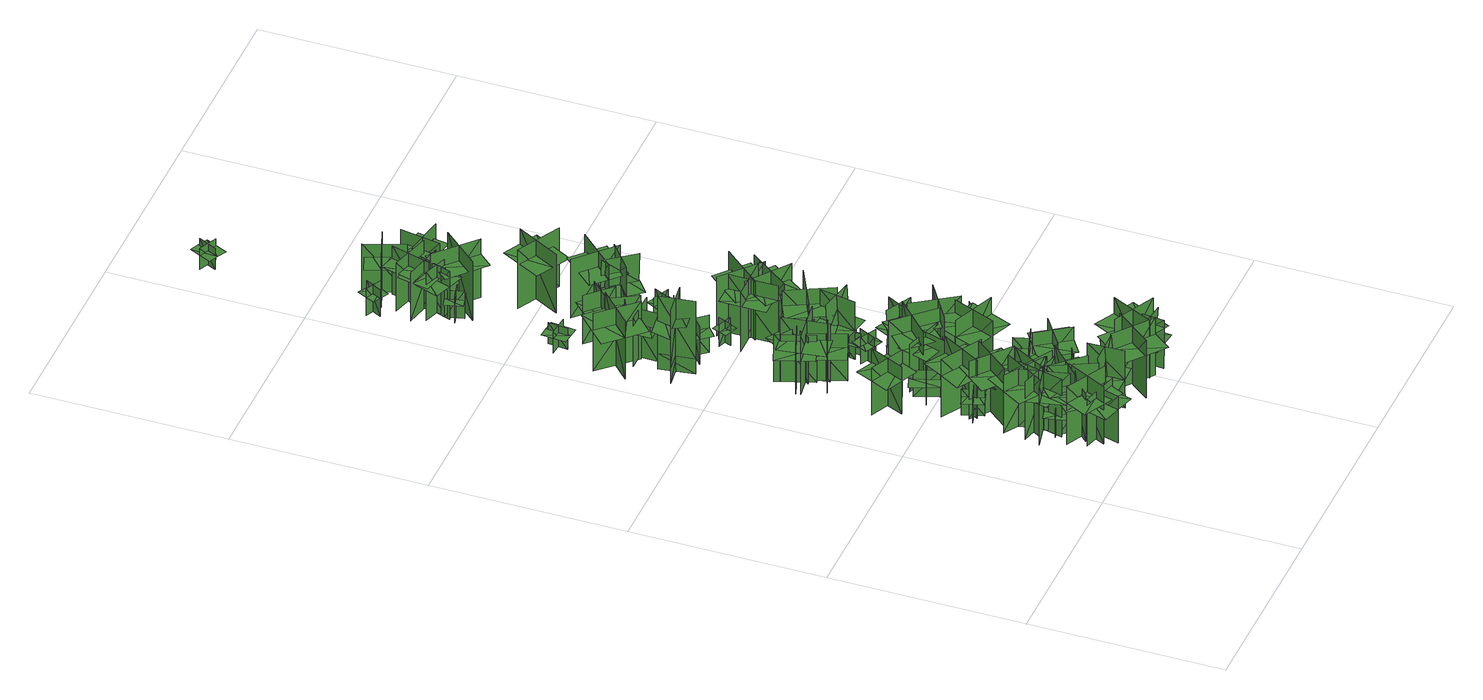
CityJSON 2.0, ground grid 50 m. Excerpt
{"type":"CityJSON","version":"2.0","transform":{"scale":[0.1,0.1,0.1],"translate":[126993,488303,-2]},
"CityObjects":{
"tree1":{"type":"SolitaryVegetationObject","geometry":[{"type":"MultiSurface","lod":"1","boundaries":[[[0,1,2]],[[0,2,3]],[[4,5,6]],[[4,6,7]],[[8,9,10]],[[8,10,11]],[[8,11,12]],[[8,12,13]]]}]},
"tree2":{"type":"SolitaryVegetationObject","geometry":[{"type":"MultiSurface","lod":"1","boundaries":[[[14,15,16]],[[14,16,17]],[[18,19,20]],[[18,20,21]],[[22,23,24]],[[22,24,25]],[[22,25,26]],[[22,26,27]]]}]},
"tree3":{"type":"SolitaryVegetationObject","geometry":[{"type":"MultiSurface","lod":"1","boundaries":[[[28,29,30]],[[28,30,31]],[[32,33,34]],[[32,34,35]],[[36,37,38]],[[36,38,39]],[[36,39,40]],[[36,40,41]]]}]},
"tree4":{"type":"SolitaryVegetationObject","geometry":[{"type":"MultiSurface","lod":"1","boundaries":[[[42,43,44]],[[42,44,45]],[[46,47,48]],[[46,48,49]],[[50,51,52]],[[50,52,53]],[[50,53,54]],[[50,54,55]]]}]},
"tree5":{"type":"SolitaryVegetationObject","geometry":[{"type":"MultiSurface","lod":"1","boundaries":[[[56,57,58]],[[56,58,59]],[[60,61,62]],[[60,62,63]],[[64,65,66]],[[64,66,67]],[[64,67,68]],[[64,68,69]]]}]},
"tree6":{"type":"SolitaryVegetationObject","geometry":[{"type":"MultiSurface","lod":"1","boundaries":[[[70,71,72]],[[70,72,73]],[[74,75,76]],[[74,76,77]],[[78,79,80]],[[78,80,81]],[[78,81,82]],[[78,82,83]]]}]},
"tree7":{"type":"SolitaryVegetationObject","geometry":[{"type":"MultiSurface","lod":"1","boundaries":[[[84,85,86]],[[84,86,87]],[[88,89,90]],[[88,90,91]],[[92,93,94]],[[92,94,95]],[[92,95,96]],[[92,96,97]]]}]},
"tree8":{"type":"SolitaryVegetationObject","geometry":[{"type":"MultiSurface","lod":"1","boundaries":[[[98,99,100]],[[98,100,101]],[[102,103,104]],[[102,104,105]],[[106,107,108]],[[106,108,109]],[[106,109,110]],[[106,110,111]]]}]},
"tree9":{"type":"SolitaryVegetationObject","geometry":[{"type":"MultiSurface","lod":"1","boundaries":[[[112,113,114]],[[112,114,115]],[[116,117,118]],[[116,118,119]],[[120,121,122]],[[120,122,123]],[[120,123,124]],[[120,124,125]]]}]},
"tree10":{"type":"SolitaryVegetationObject","geometry":[{"type":"MultiSurface","lod":"1","boundaries":[[[126,127,128]],[[126,128,129]],[[130,131,132]],[[130,132,133]],[[134,135,136]],[[134,136,137]],[[134,137,138]],[[134,138,139]]]}]},
"tree11":{"type":"SolitaryVegetationObject","geometry":[{"type":"MultiSurface","lod":"1","boundaries":[[[140,141,142]],[[140,142,143]],[[144,145,146]],[[144,146,147]],[[148,149,150]],[[148,150,151]],[[148,151,152]],[[148,152,153]]]}]},
"tree12":{"type":"SolitaryVegetationObject","geometry":[{"type":"MultiSurface","lod":"1","boundaries":[[[154,155,156]],[[154,156,157]],[[158,159,160]],[[158,160,161]],[[162,163,164]],[[162,164,165]],[[162,165,166]],[[162,166,167]]]}]},
"tree13":{"type":"SolitaryVegetationObject","geometry":[{"type":"MultiSurface","lod":"1","boundaries":[[[168,169,170]],[[168,170,171]],[[172,173,174]],[[172,174,175]],[[176,177,178]],[[176,178,179]],[[176,179,180]],[[176,180,181]]]}]},
"tree14":{"type":"SolitaryVegetationObject","geometry":[{"type":"MultiSurface","lod":"1","boundaries":[[[182,183,184]],[[182,184,185]],[[186,187,188]],[[186,188,189]],[[190,191,192]],[[190,192,193]],[[190,193,194]],[[190,194,195]]]}]},
"tree15":{"type":"SolitaryVegetationObject","geometry":[{"type":"MultiSurface","lod":"1","boundaries":[[[196,197,198]],[[196,198,199]],[[200,201,202]],[[200,202,203]],[[204,205,206]],[[204,206,207]],[[204,207,208]],[[204,208,209]]]}]},
"tree16":{"type":"SolitaryVegetationObject","geometry":[{"type":"MultiSurface","lod":"1","boundaries":[[[210,211,212]],[[210,212,213]],[[214,215,216]],[[214,216,217]],[[218,219,215]],[[218,215,214]],[[220,221,211]],[[220,211,210]],[[210,211,222]],[[210,222,223]],[[210,224,225]],[[210,225,211]]]}]},
"tree17":{"type":"SolitaryVegetationObject","geometry":[{"type":"MultiSurface","lod":"1","boundaries":[[[226,227,228]],[[226,228,229]],[[230,231,232]],[[230,232,233]],[[234,235,236]],[[234,236,237]],[[234,237,238]],[[234,238,239]]]}]},
"tree18":{"type":"SolitaryVegetationObject","geometry":[{"type":"MultiSurface","lod":"1","boundaries":[[[240,241,242]],[[240,242,243]],[[244,245,246]],[[244,246,247]],[[248,249,250]],[[248,250,251]],[[248,251,252]],[[248,252,253]]]}]},
"tree19":{"type":"SolitaryVegetationObject","geometry":[{"type":"MultiSurface","lod":"1","boundaries":[[[254,255,256]],[[254,256,257]],[[258,259,260]],[[258,260,261]],[[262,263,264]],[[262,264,265]],[[262,265,266]],[[262,266,267]]]}]},
"tree20":{"type":"SolitaryVegetationObject","geometry":[{"type":"MultiSurface","lod":"1","boundaries":[[[268,269,270]],[[268,270,271]],[[272,273,274]],[[272,274,275]],[[276,277,278]],[[276,278,279]],[[276,280,281]],[[276,281,277]]]}]},
"tree21":{"type":"SolitaryVegetationObject","geometry":[{"type":"MultiSurface","lod":"1","boundaries":[[[282,283,284]],[[282,284,285]],[[286,287,288]],[[286,288,289]],[[290,291,292]],[[290,292,293]],[[290,293,294]],[[290,294,295]]]}]},
"tree22":{"type":"SolitaryVegetationObject","geometry":[{"type":"MultiSurface","lod":"1","boundaries":[[[296,297,298]],[[296,298,299]],[[300,301,302]],[[300,302,303]],[[304,305,306]],[[304,306,307]],[[304,307,308]],[[304,308,309]]]}]},
"tree23":{"type":"SolitaryVegetationObject","geometry":[{"type":"MultiSurface","lod":"1","boundaries":[[[310,311,312]],[[310,312,313]],[[314,315,316]],[[314,316,317]],[[318,319,315]],[[318,315,314]],[[320,321,311]],[[320,311,310]],[[322,323,324]],[[322,324,325]],[[326,327,328]],[[326,328,329]]]}]},
"tree24":{"type":"SolitaryVegetationObject","geometry":[{"type":"MultiSurface","lod":"1","boundaries":[[[330,331,332]],[[330,332,333]],[[334,335,336]],[[334,336,337]],[[338,339,340]],[[338,340,341]],[[338,341,342]],[[338,342,343]]]}]},
"tree25":{"type":"SolitaryVegetationObject","geometry":[{"type":"MultiSurface","lod":"1","boundaries":[[[344,345,346]],[[344,346,347]],[[348,349,350]],[[348,350,351]],[[352,353,354]],[[352,354,355]],[[352,356,357]],[[352,357,353]]]}]},
"tree26":{"type":"SolitaryVegetationObject","geometry":[{"type":"MultiSurface","lod":"1","boundaries":[[[358,359,360]],[[358,360,361]],[[362,363,364]],[[362,364,365]],[[366,367,368]],[[366,368,369]],[[366,369,370]],[[366,370,371]]]}]},
"tree27":{"type":"SolitaryVegetationObject","geometry":[{"type":"MultiSurface","lod":"1","boundaries":[[[372,373,374]],[[372,374,375]],[[376,377,378]],[[376,378,379]],[[380,381,382]],[[380,382,383]],[[380,383,384]],[[380,384,385]]]}]},
"tree28":{"type":"SolitaryVegetationObject","geometry":[{"type":"MultiSurface","lod":"1","boundaries":[[[386,387,388]],[[386,388,389]],[[390,391,392]],[[390,392,393]],[[394,395,396]],[[394,396,397]],[[394,397,398]],[[394,398,399]]]}]},
"tree29":{"type":"SolitaryVegetationObject","geometry":[{"type":"MultiSurface","lod":"1","boundaries":[[[400,401,402]],[[400,402,403]],[[404,405,406]],[[404,406,407]],[[408,409,410]],[[408,410,411]],[[408,412,413]],[[408,413,409]]]}]},
"tree30":{"type":"SolitaryVegetationObject","geometry":[{"type":"MultiSurface","lod":"1","boundaries":[[[414,415,416]],[[414,416,417]],[[418,419,420]],[[418,420,421]],[[422,423,424]],[[422,424,425]],[[422,425,426]],[[422,426,427]]]}]},
"tree31":{"type":"SolitaryVegetationObject","geometry":[{"type":"MultiSurface","lod":"1","boundaries":[[[428,429,430]],[[428,430,431]],[[432,433,434]],[[432,434,435]],[[436,437,438]],[[436,438,439]],[[436,439,440]],[[436,440,441]]]}]},
"tree32":{"type":"SolitaryVegetationObject","geometry":[{"type":"MultiSurface","lod":"1","boundaries":[[[442,443,444]],[[442,444,445]],[[446,447,448]],[[446,448,449]],[[450,451,452]],[[450,452,453]],[[450,453,454]],[[450,454,455]]]}]},
"tree33":{"type":"SolitaryVegetationObject","geometry":[{"type":"MultiSurface","lod":"1","boundaries":[[[456,457,458]],[[456,458,459]],[[460,461,462]],[[460,462,463]],[[464,465,466]],[[464,466,467]],[[464,468,469]],[[464,469,465]]]}]},
"tree34":{"type":"SolitaryVegetationObject","geometry":[{"type":"MultiSurface","lod":"1","boundaries":[[[470,471,472]],[[470,472,473]],[[474,475,476]],[[474,476,477]],[[478,479,480]],[[478,480,481]],[[478,482,483]],[[478,483,479]]]}]},
"tree35":{"type":"SolitaryVegetationObject","geometry":[{"type":"MultiSurface","lod":"1","boundaries":[[[484,485,486]],[[484,486,487]],[[488,489,490]],[[488,490,491]],[[492,493,494]],[[492,494,495]],[[492,495,496]],[[492,496,497]]]}]},
"tree36":{"type":"SolitaryVegetationObject","geometry":[{"type":"MultiSurface","lod":"1","boundaries":[[[498,499,500]],[[498,500,501]],[[502,503,504]],[[502,504,505]],[[506,507,508]],[[506,508,509]],[[506,510,511]],[[506,511,507]]]}]},
"tree37":{"type":"SolitaryVegetationObject","geometry":[{"type":"MultiSurface","lod":"1","boundaries":[[[512,513,514]],[[512,514,515]],[[516,517,518]],[[516,518,519]],[[520,521,522]],[[520,522,523]],[[520,523,524]],[[520,524,525]]]}]},
"tree38":{"type":"SolitaryVegetationObject","geometry":[{"type":"MultiSurface","lod":"1","boundaries":[[[526,527,528]],[[526,528,529]],[[530,531,532]],[[530,532,533]],[[534,535,536]],[[534,536,537]],[[534,537,538]],[[534,538,539]]]}]},
"tree39":{"type":"SolitaryVegetationObject","geometry":[{"type":"MultiSurface","lod":"1","boundaries":[[[540,541,542]],[[540,542,543]],[[544,545,546]],[[544,546,547]],[[548,549,550]],[[548,550,551]],[[548,552,553]],[[548,553,549]]]}]},
"tree40":{"type":"SolitaryVegetationObject","geometry":[{"type":"MultiSurface","lod":"1","boundaries":[[[554,555,556]],[[554,556,557]],[[558,559,560]],[[558,560,561]],[[562,563,559]],[[562,559,558]],[[564,565,555]],[[564,555,554]],[[554,555,566]],[[554,566,567]],[[554,568,569]],[[554,569,555]]]}]},
"tree41":{"type":"SolitaryVegetationObject","geometry":[{"type":"MultiSurface","lod":"1","boundaries":[[[570,571,572]],[[570,572,573]],[[574,575,576]],[[574,576,577]],[[578,579,580]],[[578,580,581]],[[578,582,583]],[[578,583,579]]]}]},
"tree42":{"type":"SolitaryVegetationObject","geometry":[{"type":"MultiSurface","lod":"1","boundaries":[[[584,585,586]],[[584,586,587]],[[588,589,590]],[[588,590,591]],[[592,593,594]],[[592,594,595]],[[592,595,596]],[[592,596,597]]]}]},
"tree43":{"type":"SolitaryVegetationObject","geometry":[{"type":"MultiSurface","lod":"1","boundaries":[[[598,599,600]],[[598,600,601]],[[602,603,604]],[[602,604,605]],[[606,607,608]],[[606,608,609]],[[606,609,610]],[[606,610,611]]]}]},
"tree44":{"type":"SolitaryVegetationObject","geometry":[{"type":"MultiSurface","lod":"1","boundaries":[[[612,613,614]],[[612,614,615]],[[616,617,618]],[[616,618,619]],[[620,621,617]],[[620,617,616]],[[622,623,613]],[[622,613,612]],[[612,613,624]],[[612,624,625]],[[612,626,627]],[[612,627,613]]]}]},
"tree45":{"type":"SolitaryVegetationObject","geometry":[{"type":"MultiSurface","lod":"1","boundaries":[[[628,629,630]],[[628,630,631]],[[632,633,634]],[[632,634,635]],[[636,637,638]],[[636,638,639]],[[636,640,641]],[[636,641,637]]]}]},
"tree46":{"type":"SolitaryVegetationObject","geometry":[{"type":"MultiSurface","lod":"1","boundaries":[[[642,643,644]],[[642,644,645]],[[646,647,648]],[[646,648,649]],[[650,651,647]],[[650,647,646]],[[652,653,643]],[[652,643,642]],[[642,643,654]],[[642,654,655]],[[642,656,657]],[[642,657,643]]]}]},
"tree47":{"type":"SolitaryVegetationObject","geometry":[{"type":"MultiSurface","lod":"1","boundaries":[[[658,659,660]],[[658,660,661]],[[662,663,664]],[[662,664,665]],[[666,667,663]],[[666,663,662]],[[668,669,659]],[[668,659,658]],[[658,659,670]],[[658,670,671]],[[658,672,673]],[[658,673,659]]]}]},
"tree48":{"type":"SolitaryVegetationObject","geometry":[{"type":"MultiSurface","lod":"1","boundaries":[[[674,675,676]],[[674,676,677]],[[678,679,680]],[[678,680,681]],[[682,683,684]],[[682,684,685]],[[682,686,687]],[[682,687,683]]]}]},
"tree49":{"type":"SolitaryVegetationObject","geometry":[{"type":"MultiSurface","lod":"1","boundaries":[[[688,689,690]],[[688,690,691]],[[692,693,694]],[[692,694,695]],[[696,697,698]],[[696,698,699]],[[696,700,701]],[[696,701,697]]]}]},
"tree50":{"type":"SolitaryVegetationObject","geometry":[{"type":"MultiSurface","lod":"1","boundaries":[[[702,703,704]],[[702,704,705]],[[706,707,708]],[[706,708,709]],[[710,711,712]],[[710,712,713]],[[710,714,715]],[[710,715,711]]]}]},
"tree51":{"type":"SolitaryVegetationObject","geometry":[{"type":"MultiSurface","lod":"1","boundaries":[[[716,717,718]],[[716,718,719]],[[720,721,722]],[[720,722,723]],[[724,725,726]],[[724,726,727]],[[724,727,728]],[[724,728,729]]]}]},
"tree52":{"type":"SolitaryVegetationObject","geometry":[{"type":"MultiSurface","lod":"1","boundaries":[[[730,731,732]],[[730,732,733]],[[734,735,736]],[[734,736,737]],[[738,739,740]],[[738,740,741]],[[738,742,743]],[[738,743,739]]]}]},
"tree53":{"type":"SolitaryVegetationObject","geometry":[{"type":"MultiSurface","lod":"1","boundaries":[[[744,745,746]],[[744,746,747]],[[748,749,750]],[[748,750,751]],[[752,753,754]],[[752,754,755]],[[752,756,757]],[[752,757,753]]]}]},
"tree54":{"type":"SolitaryVegetationObject","geometry":[{"type":"MultiSurface","lod":"1","boundaries":[[[758,759,760]],[[758,760,761]],[[762,763,764]],[[762,764,765]],[[766,767,768]],[[766,768,769]],[[766,770,771]],[[766,771,767]]]}]},
"tree55":{"type":"SolitaryVegetationObject","geometry":[{"type":"MultiSurface","lod":"1","boundaries":[[[772,773,774]],[[772,774,775]],[[776,777,778]],[[776,778,779]],[[780,781,782]],[[780,782,783]],[[780,783,784]],[[780,784,785]]]}]},
"tree56":{"type":"SolitaryVegetationObject","geometry":[{"type":"MultiSurface","lod":"1","boundaries":[[[786,787,788]],[[786,788,789]],[[790,791,792]],[[790,792,793]],[[794,795,796]],[[794,796,797]],[[794,797,798]],[[794,798,799]]]}]},
"tree57":{"type":"SolitaryVegetationObject","geometry":[{"type":"MultiSurface","lod":"1","boundaries":[[[800,801,802]],[[800,802,803]],[[804,805,806]],[[804,806,807]],[[808,809,810]],[[808,810,811]],[[808,812,813]],[[808,813,809]]]}]},
"tree58":{"type":"SolitaryVegetationObject","geometry":[{"type":"MultiSurface","lod":"1","boundaries":[[[814,815,816]],[[814,816,817]],[[818,819,820]],[[818,820,821]],[[822,823,824]],[[822,824,825]],[[822,826,827]],[[822,827,823]]]}]},
"tree59":{"type":"SolitaryVegetationObject","geometry":[{"type":"MultiSurface","lod":"1","boundaries":[[[828,829,830]],[[828,830,831]],[[832,833,834]],[[832,834,835]],[[836,837,838]],[[836,838,839]],[[836,840,841]],[[836,841,837]]]}]},
"tree60":{"type":"SolitaryVegetationObject","geometry":[{"type":"MultiSurface","lod":"1","boundaries":[[[842,843,844]],[[842,844,845]],[[846,847,848]],[[846,848,849]],[[850,851,852]],[[850,852,853]],[[850,854,855]],[[850,855,851]]]}]},
"tree61":{"type":"SolitaryVegetationObject","geometry":[{"type":"MultiSurface","lod":"1","boundaries":[[[856,857,858]],[[856,858,859]],[[860,861,862]],[[860,862,863]],[[864,865,861]],[[864,861,860]],[[866,867,857]],[[866,857,856]],[[856,857,868]],[[856,868,869]],[[856,870,871]],[[856,871,857]]]}]},
"tree62":{"type":"SolitaryVegetationObject","geometry":[{"type":"MultiSurface","lod":"1","boundaries":[[[872,873,874]],[[872,874,875]],[[876,877,878]],[[876,878,879]],[[880,881,882]],[[880,882,883]],[[880,884,885]],[[880,885,881]]]}]},
"tree63":{"type":"SolitaryVegetationObject","geometry":[{"type":"MultiSurface","lod":"1","boundaries":[[[886,887,888]],[[886,888,889]],[[890,891,892]],[[890,892,893]],[[894,895,896]],[[894,896,897]],[[894,898,899]],[[894,899,895]]]}]},
"tree64":{"type":"SolitaryVegetationObject","geometry":[{"type":"MultiSurface","lod":"1","boundaries":[[[900,901,902]],[[900,902,903]],[[904,905,906]],[[904,906,907]],[[908,909,910]],[[908,910,911]],[[908,912,913]],[[908,913,909]]]}]},
"tree65":{"type":"SolitaryVegetationObject","geometry":[{"type":"MultiSurface","lod":"1","boundaries":[[[914,915,916]],[[914,916,917]],[[918,919,920]],[[918,920,921]],[[922,923,924]],[[922,924,925]],[[922,926,927]],[[922,927,923]]]}]},
"tree66":{"type":"SolitaryVegetationObject","geometry":[{"type":"MultiSurface","lod":"1","boundaries":[[[928,929,930]],[[928,930,931]],[[932,933,934]],[[932,934,935]],[[936,937,938]],[[936,938,939]],[[936,940,941]],[[936,941,937]]]}]},
"tree67":{"type":"SolitaryVegetationObject","geometry":[{"type":"MultiSurface","lod":"1","boundaries":[[[942,943,944]],[[942,944,945]],[[946,947,948]],[[946,948,949]],[[950,951,952]],[[950,952,953]],[[950,954,955]],[[950,955,951]]]}]},
"tree68":{"type":"SolitaryVegetationObject","geometry":[{"type":"MultiSurface","lod":"1","boundaries":[[[956,957,958]],[[956,958,959]],[[960,961,962]],[[960,962,963]],[[964,965,966]],[[964,966,967]],[[964,967,968]],[[964,968,969]]]}]}
},
"vertices":[
[284,83,6],[188,110,6],[188,110,144],[284,83,144],[252,141,6],[225,46,6],[225,46,144],[252,141,144],[252,141,105],[204,155,105],[177,59,105],[225,46,105],[273,32,105],[300,128,105],
[210,77,5],[265,185,5],[265,185,174],[210,77,174],[287,102,5],[179,157,5],[179,157,174],[287,102,174],[287,102,127],[315,156,127],[206,211,127],[179,157,127],[151,102,127],[260,47,127],
[190,191,8],[244,204,8],[244,204,85],[190,191,85],[221,171,8],[208,225,8],[208,225,85],[221,171,85],[221,171,63],[248,178,63],[235,232,63],[208,225,63],[181,219,63],[194,165,63],
[270,243,6],[152,216,6],[152,216,175],[270,243,175],[202,287,6],[229,168,6],[229,168,175],[202,287,175],[202,287,127],[143,273,127],[169,155,127],[229,168,127],[288,182,127],[261,300,127],
[205,186,6],[275,115,6],[275,115,145],[205,186,145],[204,120,6],[275,189,6],[275,189,145],[204,120,145],[204,120,106],[239,84,106],[310,154,106],[275,189,106],[240,225,106],[170,155,106],
[230,296,6],[200,178,6],[200,178,175],[230,296,175],[160,255,6],[278,225,6],[278,225,175],[160,255,175],[160,255,127],[145,196,127],[263,166,127],[278,225,127],[293,284,127],[175,314,127],
[245,329,6],[181,225,6],[181,225,175],[245,329,175],[166,311,6],[269,246,6],[269,246,175],[166,311,175],[166,311,128],[134,259,128],[237,195,128],[269,246,128],[301,298,128],[198,362,128],
[212,146,7],[322,199,7],[322,199,176],[212,146,176],[289,119,7],[236,228,7],[236,228,176],[289,119,176],[289,119,128],[344,145,128],[291,255,128],[236,228,128],[181,202,128],[234,92,128],
[208,374,8],[193,428,8],[193,428,85],[208,374,85],[226,407,8],[173,391,8],[173,391,85],[226,407,85],[226,407,63],[218,433,63],[165,418,63],[173,391,63],[181,365,63],[234,380,63],
[217,218,6],[277,324,6],[277,324,176],[217,218,176],[296,239,6],[190,299,6],[190,299,176],[296,239,176],[296,239,128],[326,292,128],[220,352,128],[190,299,128],[160,246,128],[266,186,128],
[226,156,8],[315,239,8],[315,239,177],[226,156,177],[307,153,8],[224,241,8],[224,241,177],[307,153,177],[307,153,129],[351,194,129],[268,283,129],[224,241,129],[179,200,129],[263,111,129],
[212,324,8],[285,300,8],[285,300,116],[212,324,116],[234,278,8],[259,351,8],[259,351,116],[234,278,116],[234,278,86],[271,266,86],[296,339,86],[259,351,86],[222,364,86],[198,290,86],
[269,413,6],[192,319,6],[192,319,175],[269,413,175],[188,406,6],[282,329,6],[282,329,175],[188,406,175],[188,406,128],[149,359,128],[244,282,128],[282,329,128],[321,376,128],[227,453,128],
[150,560,5],[191,651,5],[191,651,144],[150,560,144],[212,583,5],[122,625,5],[122,625,144],[212,583,144],[212,583,105],[233,628,105],[142,670,105],[122,625,105],[101,579,105],[192,538,105],
[198,389,5],[260,494,5],[260,494,175],[198,389,175],[277,409,5],[172,470,5],[172,470,175],[277,409,175],[277,409,127],[307,461,127],[202,523,127],[172,470,127],[141,418,127],[246,356,127],
[345,76,98],[343,169,98],[295,168,98],[297,75,98],[297,119,98],[391,121,98],[391,127,183],[297,125,183],[297,125,12],[391,127,12],[349,76,12],[347,169,12],[343,169,183],[345,76,183],[392,77,98],[390,170,98],
[199,518,8],[199,518,86],[262,540,86],[262,540,8],[219,558,8],[219,558,86],[240,498,86],[240,498,8],[216,568,60],[184,557,60],[211,481,60],[242,492,60],[274,503,60],[247,579,60],
[133,820,5],[227,852,5],[227,852,144],[133,820,144],[193,790,5],[160,885,5],[160,885,144],[193,790,144],[193,790,105],[240,807,105],[207,901,105],[160,885,105],[113,868,105],[146,774,105],
[389,205,14],[389,205,76],[353,166,76],[353,166,14],[390,169,14],[390,169,76],[352,204,76],[352,204,14],[396,164,56],[414,183,56],[367,227,56],[349,207,56],[330,188,56],[377,144,56],
[294,466,8],[305,420,8],[305,420,87],[294,466,87],[275,435,8],[321,446,8],[321,446,87],[275,435,87],[275,435,62],[321,446,62],[315,471,62],[269,460,62],[282,409,62],[328,421,62],
[359,204,13],[359,204,75],[383,251,75],[383,251,13],[349,238,13],[349,238,75],[394,214,75],[394,214,13],[342,242,54],[329,218,54],[386,189,54],[398,212,54],[411,236,54],[354,266,54],
[164,752,5],[258,787,5],[258,787,143],[164,752,143],[225,724,5],[190,817,5],[190,817,143],[225,724,143],[225,724,104],[271,741,104],[236,835,104],[190,817,104],[143,800,104],[178,707,104],
[64,1107,53],[154,1119,53],[154,1118,223],[64,1106,223],[118,1065,53],[106,1155,53],[105,1155,223],[118,1065,223],[118,1065,8],[105,1155,8],[64,1106,8],[154,1118,8],[64,1106,136],[154,1118,136],[148,1164,152],[58,1152,152],[142,1117,163],[74,1107,163],[79,1073,172],[146,1083,172],
[208,761,4],[191,881,4],[191,881,174],[208,761,174],[257,825,4],[137,808,4],[137,808,174],[257,825,174],[257,825,126],[248,886,126],[128,868,126],[137,808,126],[146,747,126],[266,765,126],
[236,573,5],[338,542,5],[338,542,146],[236,573,146],[276,499,5],[307,600,5],[307,600,146],[276,499,146],[245,570,110],[338,542,110],[350,582,110],[257,610,110],[232,530,110],[325,501,110],
[165,870,6],[249,817,6],[249,817,144],[165,870,144],[179,805,6],[232,890,6],[232,890,144],[179,805,144],[179,805,105],[222,779,105],[274,864,105],[232,890,105],[189,916,105],[137,831,105],
[46,1294,6],[130,1206,6],[130,1206,176],[46,1294,176],[44,1213,6],[132,1297,6],[132,1297,176],[44,1213,176],[44,1213,128],[86,1169,128],[174,1253,128],[132,1297,128],[90,1341,128],[2,1257,128],
[407,201,19],[407,211,19],[407,211,10],[407,201,10],[402,201,14],[402,211,14],[411,211,14],[411,201,14],[401,208,14],[401,208,19],[412,208,19],[412,208,14],[412,208,10],[401,208,10],
[250,544,5],[344,633,5],[344,633,178],[250,544,178],[353,542,5],[263,636,5],[263,636,178],[353,542,178],[258,551,133],[344,633,133],[309,670,133],[223,588,133],[294,514,133],[380,596,133],
[484,141,8],[408,46,8],[408,46,177],[484,141,177],[403,132,8],[498,57,8],[498,57,177],[403,132,177],[403,132,130],[365,85,130],[460,9,130],[498,57,130],[536,104,130],[441,180,130],
[441,305,11],[359,249,11],[359,249,149],[441,305,149],[376,318,11],[432,236,11],[432,236,149],[376,318,149],[376,318,111],[335,290,111],[391,208,111],[432,236,111],[473,264,111],[417,346,111],
[403,296,10],[380,370,10],[380,370,118],[403,296,118],[427,342,10],[353,319,10],[353,319,118],[427,342,118],[427,342,88],[415,379,88],[341,356,88],[353,319,88],[364,282,88],[438,305,88],
[131,1165,9],[133,1250,9],[133,1250,151],[131,1165,151],[179,1210,9],[93,1212,9],[93,1212,151],[179,1210,151],[179,1210,105],[93,1212,105],[92,1165,105],[178,1164,105],[180,1257,105],[94,1259,105],
[159,1070,6],[210,1113,6],[210,1113,116],[159,1070,116],[210,1066,6],[167,1117,6],[167,1117,116],[210,1066,116],[210,1066,80],[167,1117,80],[139,1094,80],[182,1043,80],[237,1090,80],[194,1141,80],
[397,521,7],[351,408,7],[351,408,177],[397,521,177],[322,490,7],[435,444,7],[435,444,177],[322,490,177],[322,490,129],[299,434,129],[412,388,129],[435,444,129],[458,500,129],[345,546,129],
[329,693,12],[287,715,12],[287,715,91],[329,693,91],[318,728,12],[296,685,12],[296,685,91],[318,728,91],[318,728,65],[296,685,65],[320,674,65],[341,716,65],[295,739,65],[273,697,65],
[127,1400,10],[127,1400,72],[74,1405,72],[74,1405,10],[98,1378,10],[98,1378,72],[104,1429,72],[104,1429,10],[97,1370,52],[124,1367,52],[131,1431,52],[104,1434,52],[77,1436,52],[71,1373,52],
[345,649,16],[345,649,78],[321,601,78],[321,601,16],[355,615,16],[355,615,78],[309,637,78],[309,637,16],[363,611,58],[374,635,58],[317,663,58],[305,639,58],[293,615,58],[351,587,58],
[203,1283,9],[128,1242,9],[128,1242,151],[203,1283,151],[140,1301,9],[181,1226,9],[181,1226,151],[140,1301,151],[140,1301,105],[181,1226,105],[222,1249,105],[181,1323,105],[99,1278,105],[140,1204,105],
[298,735,97],[315,827,97],[267,836,97],[250,744,97],[260,788,97],[352,770,97],[353,776,182],[261,793,182],[261,793,11],[353,776,11],[301,734,11],[319,826,11],[315,827,182],[298,735,182],[344,726,97],[361,818,97],
[335,617,12],[406,508,12],[406,508,184],[335,617,184],[314,516,12],[423,587,12],[423,587,184],[314,516,184],[341,607,139],[406,508,139],[449,536,139],[384,635,139],[298,579,139],[363,480,139],
[292,751,14],[292,751,76],[346,749,76],[346,749,14],[319,775,14],[319,775,76],[317,723,76],[317,723,14],[320,783,56],[293,784,56],[290,720,56],[317,719,56],[344,718,56],[346,782,56],
[459,144,7],[568,89,7],[568,89,177],[459,144,177],[484,66,7],[538,175,7],[538,175,177],[484,66,177],[484,66,129],[538,39,129],[593,148,129],[538,175,129],[484,203,129],[429,94,129],
[521,174,49],[479,173,49],[479,151,49],[522,152,49],[501,152,49],[500,195,49],[497,195,88],[499,152,88],[499,152,10],[497,195,10],[521,176,10],[478,174,10],[479,173,88],[521,174,88],[520,196,49],[478,194,49],
[132,1353,9],[192,1293,9],[192,1293,151],[132,1353,151],[132,1288,9],[193,1348,9],[193,1348,151],[132,1288,151],[132,1288,104],[193,1348,104],[160,1381,104],[99,1321,104],[164,1255,104],[225,1315,104],
[346,614,82],[382,681,82],[347,700,82],[311,633,82],[329,664,82],[397,628,82],[399,632,152],[331,668,152],[331,668,12],[399,632,12],[348,612,12],[384,680,12],[382,681,152],[346,614,152],[380,596,82],[416,663,82],
[537,123,80],[529,47,80],[569,43,80],[576,119,80],[571,82,80],[495,90,80],[495,85,150],[571,78,150],[571,78,10],[495,85,10],[534,123,10],[526,47,10],[529,47,150],[537,123,150],[498,126,80],[491,50,80],
[339,794,8],[281,910,8],[281,910,180],[339,794,180],[371,891,8],[255,833,8],[255,833,180],[371,891,180],[334,804,136],[281,910,136],[235,887,136],[288,781,136],[380,827,136],[327,933,136],
[262,1062,10],[249,1027,10],[249,1027,73],[262,1062,73],[236,1050,10],[272,1037,10],[272,1037,73],[236,1050,73],[236,1050,52],[272,1037,52],[279,1056,52],[243,1070,52],[229,1031,52],[264,1017,52],
[299,926,5],[299,1056,5],[299,1056,177],[299,926,177],[371,1000,5],[241,999,5],[241,999,177],[371,1000,177],[299,937,132],[299,1056,132],[247,1056,132],[248,937,132],[350,937,132],[350,1056,132],
[255,1146,7],[255,1146,69],[296,1181,69],[296,1181,7],[258,1182,7],[258,1182,69],[292,1143,69],[292,1143,7],[253,1188,49],[233,1171,49],[274,1122,49],[295,1139,49],[315,1156,49],[274,1205,49],
[148,1674,7],[102,1663,7],[102,1663,86],[148,1674,86],[117,1693,7],[128,1647,7],[128,1647,86],[117,1693,86],[117,1693,61],[128,1647,61],[153,1653,61],[142,1699,61],[92,1687,61],[103,1641,61],
[61,1834,10],[83,1876,10],[83,1876,88],[61,1834,88],[96,1845,10],[53,1866,10],[53,1866,88],[96,1845,88],[96,1845,63],[53,1866,63],[42,1843,63],[84,1822,63],[107,1868,63],[65,1890,63],
[388,1021,6],[310,916,6],[310,916,178],[388,1021,178],[286,1005,6],[390,927,6],[390,927,178],[286,1005,178],[381,1012,134],[310,916,134],[351,886,134],[422,981,134],[340,1042,134],[269,947,134],
[292,1159,8],[292,1159,70],[274,1209,70],[274,1209,8],[259,1175,8],[259,1175,70],[308,1192,70],[308,1192,8],[252,1172,50],[261,1147,50],[321,1169,50],[312,1194,50],[303,1219,50],[243,1197,50],
[502,489,8],[467,537,8],[467,537,90],[502,489,90],[508,527,8],[461,493,8],[461,493,90],[508,527,90],[508,527,67],[491,551,67],[443,517,67],[461,493,67],[478,469,67],[526,504,67],
[377,1080,7],[292,981,7],[292,981,180],[377,1080,180],[275,1072,7],[373,987,7],[373,987,180],[275,1072,180],[370,1071,135],[292,981,135],[331,948,135],[409,1038,135],[331,1105,135],[253,1015,135],
[172,1702,4],[91,1730,4],[91,1730,146],[172,1702,146],[144,1761,4],[115,1680,4],[115,1680,146],[144,1761,146],[144,1761,100],[115,1680,100],[159,1665,100],[188,1745,100],[100,1777,100],[71,1696,100],
[260,1224,9],[303,1204,9],[303,1204,88],[260,1224,88],[273,1190,9],[293,1233,9],[293,1233,88],[273,1190,88],[273,1190,62],[293,1233,62],[270,1244,62],[249,1201,62],[296,1179,62],[317,1222,62],
[75,1763,6],[179,1740,6],[179,1740,147],[75,1763,147],[121,1693,6],[144,1796,6],[144,1796,147],[121,1693,147],[84,1761,111],[179,1740,111],[188,1781,111],[93,1802,111],[75,1720,111],[170,1699,111],
[307,1341,95],[234,1283,95],[264,1245,95],[337,1303,95],[301,1277,95],[243,1350,95],[239,1346,180],[297,1273,180],[297,1273,9],[239,1346,9],[305,1344,9],[232,1286,9],[234,1283,180],[307,1341,180],[278,1378,95],[205,1320,95],
[126,1737,8],[155,1839,8],[155,1839,149],[126,1737,149],[200,1778,8],[97,1807,8],[97,1807,149],[200,1778,149],[129,1746,113],[155,1839,113],[115,1851,113],[89,1757,113],[169,1734,113],[196,1828,113],
[320,1420,7],[231,1325,7],[231,1325,179],[320,1420,179],[218,1416,7],[312,1327,7],[312,1327,179],[218,1416,179],[313,1411,135],[231,1325,135],[268,1290,135],[350,1376,135],[275,1447,135],[194,1360,135],
[127,1732,2],[223,1644,2],[223,1644,174],[127,1732,174],[133,1629,2],[220,1725,2],[220,1725,174],[133,1629,174],[135,1724,130],[223,1644,130],[258,1682,130],[170,1762,130],[101,1686,130],[189,1606,130],
[96,1844,8],[196,1880,8],[196,1880,149],[96,1844,149],[172,1808,8],[136,1908,8],[136,1908,149],[172,1808,149],[105,1847,112],[196,1880,112],[182,1919,112],[90,1886,112],[119,1807,112],[210,1840,112],
[228,1456,4],[289,1570,4],[289,1570,176],[228,1456,176],[326,1486,4],[212,1547,4],[212,1547,176],[326,1486,176],[233,1465,132],[289,1570,132],[244,1594,132],[188,1490,132],[279,1441,132],[335,1546,132],
[271,1775,8],[166,1794,8],[166,1794,148],[271,1775,148],[222,1844,8],[204,1739,8],[204,1739,148],[222,1844,148],[262,1777,112],[166,1794,112],[159,1753,112],[254,1735,112],[269,1818,112],[174,1835,112],
[129,2272,8],[129,2272,70],[81,2294,70],[81,2294,8],[95,2260,8],[95,2260,70],[117,2307,70],[117,2307,8],[92,2253,50],[116,2241,50],[143,2299,50],[119,2311,50],[95,2322,50],[68,2264,50]
]}
